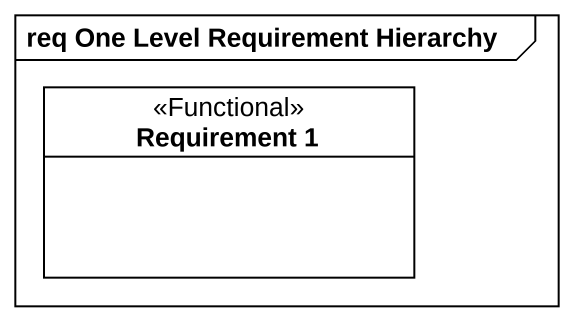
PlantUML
@startuml
mainframe req One Level Requirement Hierarchy
hide circle
hide empty members
class "Requirement 1" as Requirement_1 <<Functional>>
@enduml
